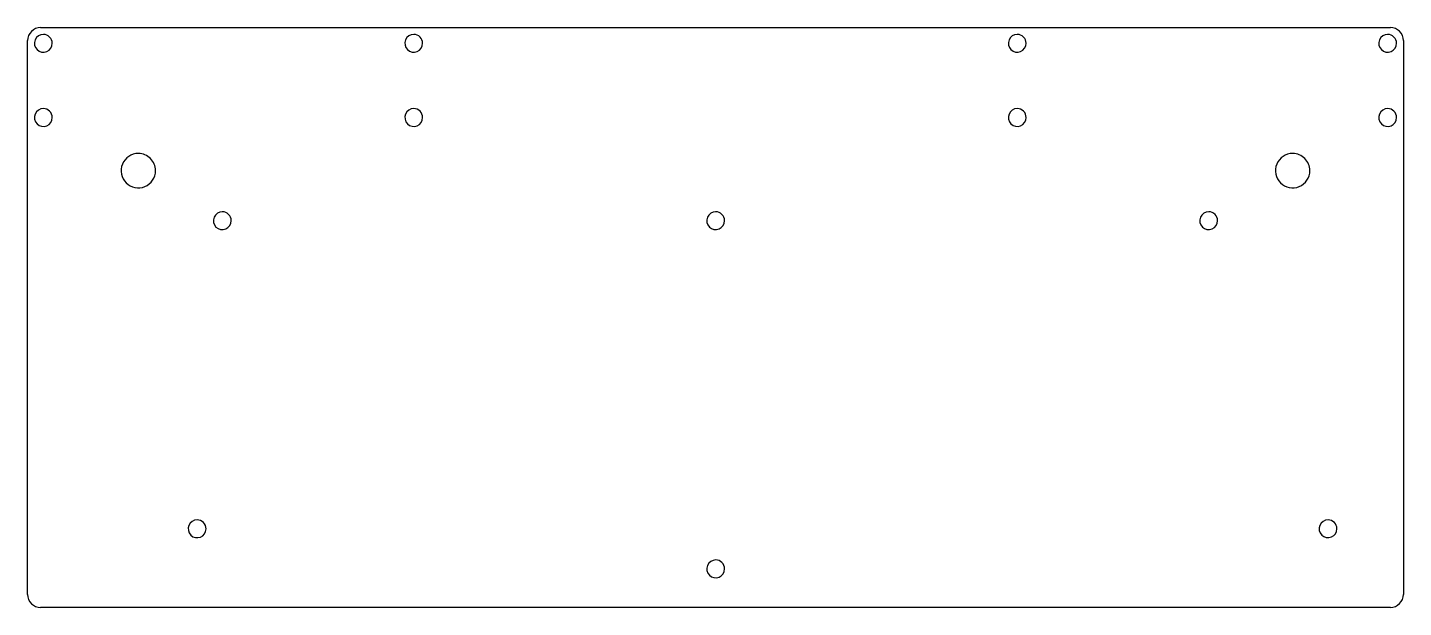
# Model space of a CAD drawing. Extents: x 7 to 355, y -147 to 0.
import ezdxf

# ---------------------------------------------------------------- set-up
doc = ezdxf.new("R2010")
doc.units = 0
doc.layers.get('0').update_dxf_attribs({"linetype": 'CONTINUOUS'})

msp = doc.modelspace()

# ---------------------------------------------------------------- linework, layer by layer
at = {"color": 7}
for points in [[(7.217857, -143.443885), (7.217858, -3.441504)], [(10.521917, -0.131445), (351.570298, -0.131445)], [(354.880357, -3.435505), (354.880356, -143.437886)], [(351.576297, -146.747945), (10.527916, -146.747944)]]:
    msp.add_lwpolyline(points, dxfattribs=at)
for points in [[(11.217857, -1.880445)], [(104.804657, -1.880445)], [(257.293557, -1.880445)], [(350.880357, -1.880445)], [(11.217857, -20.630445)], [(104.804657, -20.630445)], [(257.293557, -20.630445)], [(350.880357, -20.630445)], [(35.217857, -31.970445)], [(326.880357, -31.970445)], [(56.430357, -46.719645)], [(181.086608, -46.719645)], [(305.667857, -46.719645)], [(50.069057, -124.604445)], [(335.823297, -124.589886)], [(181.086608, -134.730645)]]:
    msp.add_lwpolyline(points, close=True, dxfattribs=at)
for points in [[(8.184352, -1.102182), (7.564721, -1.722938), (7.217063, -2.564418), (7.217858, -3.441504)], [(10.521917, -0.131445), (9.644831, -0.132241), (8.803983, -0.481425), (8.184352, -1.102182)], [(9.138204, -3.270025), (8.789792, -4.111166), (8.982378, -5.079361), (9.62616, -5.723142)], [(11.217857, -1.880445), (10.307412, -1.880445), (9.486616, -2.428884), (9.138204, -3.270025)], [(12.809554, -2.539748), (12.38741, -2.117603), (11.814859, -1.880445), (11.217857, -1.880445)], [(13.468857, -4.131445), (13.468857, -3.534443), (13.231699, -2.961892), (12.809554, -2.539748)], [(102.725004, -3.270025), (102.376592, -4.111166), (102.569178, -5.079361), (103.21296, -5.723142)], [(104.804657, -1.880445), (103.894212, -1.880445), (103.073416, -2.428884), (102.725004, -3.270025)], [(106.396354, -2.539748), (105.97421, -2.117603), (105.401659, -1.880445), (104.804657, -1.880445)], [(107.055657, -4.131445), (107.055657, -3.534443), (106.818499, -2.961892), (106.396354, -2.539748)], [(255.213904, -3.270025), (254.865492, -4.111166), (255.058078, -5.079361), (255.70186, -5.723142)], [(257.293557, -1.880445), (256.383112, -1.880445), (255.562316, -2.428884), (255.213904, -3.270025)], [(258.885254, -2.539748), (258.46311, -2.117603), (257.890559, -1.880445), (257.293557, -1.880445)], [(259.544557, -4.131445), (259.544557, -3.534443), (259.307399, -2.961892), (258.885254, -2.539748)], [(348.800704, -3.270025), (348.452292, -4.111166), (348.644878, -5.079361), (349.28866, -5.723142)], [(350.880357, -1.880445), (349.969912, -1.880445), (349.149116, -2.428884), (348.800704, -3.270025)], [(352.472054, -2.539748), (352.04991, -2.117603), (351.477359, -1.880445), (350.880357, -1.880445)], [(353.90962, -1.09794), (353.288864, -0.478309), (352.447384, -0.130651), (351.570298, -0.131446)], [(353.131357, -4.131445), (353.131357, -3.534443), (352.894199, -2.961892), (352.472054, -2.539748)], [(354.880357, -3.435505), (354.879561, -2.558419), (354.530377, -1.717571), (353.90962, -1.09794)], [(9.62616, -5.723142), (10.269941, -6.366924), (11.238136, -6.55951), (12.079277, -6.211098)], [(12.079277, -6.211098), (12.920418, -5.862686), (13.468857, -5.04189), (13.468857, -4.131445)], [(103.21296, -5.723142), (103.856741, -6.366924), (104.824936, -6.55951), (105.666077, -6.211098)], [(105.666077, -6.211098), (106.507218, -5.862686), (107.055657, -5.04189), (107.055657, -4.131445)], [(255.70186, -5.723142), (256.345641, -6.366924), (257.313836, -6.55951), (258.154977, -6.211098)], [(258.154977, -6.211098), (258.996118, -5.862686), (259.544557, -5.04189), (259.544557, -4.131445)], [(349.28866, -5.723142), (349.932441, -6.366924), (350.900636, -6.55951), (351.741777, -6.211098)], [(351.741777, -6.211098), (352.582918, -5.862686), (353.131357, -5.04189), (353.131357, -4.131445)], [(11.217857, -20.630445), (10.307412, -20.630445), (9.486616, -21.178884), (9.138204, -22.020025)], [(12.809554, -21.289748), (12.38741, -20.867603), (11.814859, -20.630445), (11.217857, -20.630445)], [(104.804657, -20.630445), (103.894212, -20.630445), (103.073416, -21.178884), (102.725004, -22.020025)], [(106.396354, -21.289748), (105.97421, -20.867603), (105.401659, -20.630445), (104.804657, -20.630445)], [(257.293557, -20.630445), (256.383112, -20.630445), (255.562316, -21.178884), (255.213904, -22.020025)], [(258.885254, -21.289748), (258.46311, -20.867603), (257.890559, -20.630445), (257.293557, -20.630445)], [(350.880357, -20.630445), (349.969912, -20.630445), (349.149116, -21.178884), (348.800704, -22.020025)], [(352.472054, -21.289748), (352.04991, -20.867603), (351.477359, -20.630445), (350.880357, -20.630445)], [(9.138204, -22.020025), (8.789792, -22.861166), (8.982378, -23.829361), (9.62616, -24.473142)], [(12.079277, -24.961098), (12.920418, -24.612686), (13.468857, -23.79189), (13.468857, -22.881445)], [(13.468857, -22.881445), (13.468857, -22.284443), (13.231699, -21.711892), (12.809554, -21.289748)], [(102.725004, -22.020025), (102.376592, -22.861166), (102.569178, -23.829361), (103.21296, -24.473142)], [(105.666077, -24.961098), (106.507218, -24.612686), (107.055657, -23.79189), (107.055657, -22.881445)], [(107.055657, -22.881445), (107.055657, -22.284443), (106.818499, -21.711892), (106.396354, -21.289748)], [(255.213904, -22.020025), (254.865492, -22.861166), (255.058078, -23.829361), (255.70186, -24.473142)], [(258.154977, -24.961098), (258.996118, -24.612686), (259.544557, -23.79189), (259.544557, -22.881445)], [(259.544557, -22.881445), (259.544557, -22.284443), (259.307399, -21.711892), (258.885254, -21.289748)], [(348.800704, -22.020025), (348.452292, -22.861166), (348.644878, -23.829361), (349.28866, -24.473142)], [(351.741777, -24.961098), (352.582918, -24.612686), (353.131357, -23.79189), (353.131357, -22.881445)], [(353.131357, -22.881445), (353.131357, -22.284443), (352.894199, -21.711892), (352.472054, -21.289748)], [(9.62616, -24.473142), (10.269941, -25.116924), (11.238136, -25.30951), (12.079277, -24.961098)], [(103.21296, -24.473142), (103.856741, -25.116924), (104.824936, -25.30951), (105.666077, -24.961098)], [(255.70186, -24.473142), (256.345641, -25.116924), (257.313836, -25.30951), (258.154977, -24.961098)], [(349.28866, -24.473142), (349.932441, -25.116924), (350.900636, -25.30951), (351.741777, -24.961098)], [(31.198057, -34.65639), (30.524605, -36.282247), (30.896858, -38.153689), (32.141235, -39.398067)], [(35.217857, -31.970445), (33.458042, -31.970445), (31.871509, -33.030532), (31.198057, -34.65639)], [(38.294479, -33.244824), (37.478508, -32.428853), (36.371814, -31.970445), (35.217857, -31.970445)], [(39.568857, -36.321445), (39.568857, -35.167488), (39.110449, -34.060794), (38.294479, -33.244824)], [(322.860557, -34.65639), (322.187105, -36.282247), (322.559358, -38.153689), (323.803735, -39.398067)], [(326.880357, -31.970445), (325.120542, -31.970445), (323.534009, -33.030532), (322.860557, -34.65639)], [(329.956979, -33.244824), (329.141008, -32.428853), (328.034314, -31.970445), (326.880357, -31.970445)], [(331.231357, -36.321445), (331.231357, -35.167488), (330.772949, -34.060794), (329.956979, -33.244824)], [(36.882913, -40.341245), (38.50877, -39.667793), (39.568857, -38.08126), (39.568857, -36.321445)], [(328.545413, -40.341245), (330.17127, -39.667793), (331.231357, -38.08126), (331.231357, -36.321445)], [(32.141235, -39.398067), (33.385613, -40.642444), (35.257055, -41.014697), (36.882913, -40.341245)], [(323.803735, -39.398067), (325.048113, -40.642444), (326.919555, -41.014697), (328.545413, -40.341245)], [(54.350704, -48.109225), (54.002292, -48.950366), (54.194878, -49.918561), (54.83866, -50.562342)], [(56.430357, -46.719645), (55.519912, -46.719645), (54.699116, -47.268084), (54.350704, -48.109225)], [(58.022054, -47.378948), (57.59991, -46.956803), (57.027359, -46.719645), (56.430357, -46.719645)], [(58.681357, -48.970645), (58.681357, -48.373643), (58.444199, -47.801092), (58.022054, -47.378948)], [(179.006955, -48.109225), (178.658543, -48.950366), (178.851129, -49.918561), (179.494911, -50.562342)], [(181.086608, -46.719645), (180.176163, -46.719645), (179.355367, -47.268084), (179.006955, -48.109225)], [(182.678305, -47.378948), (182.256161, -46.956803), (181.68361, -46.719645), (181.086608, -46.719645)], [(183.337608, -48.970645), (183.337608, -48.373643), (183.10045, -47.801092), (182.678305, -47.378948)], [(303.588204, -48.109225), (303.239792, -48.950366), (303.432378, -49.918561), (304.07616, -50.562342)], [(305.667857, -46.719645), (304.757412, -46.719645), (303.936616, -47.268084), (303.588204, -48.109225)], [(307.259554, -47.378948), (306.83741, -46.956803), (306.264859, -46.719645), (305.667857, -46.719645)], [(307.918857, -48.970645), (307.918857, -48.373643), (307.681699, -47.801092), (307.259554, -47.378948)], [(54.83866, -50.562342), (55.482441, -51.206124), (56.450636, -51.39871), (57.291777, -51.050298)], [(57.291777, -51.050298), (58.132918, -50.701886), (58.681357, -49.88109), (58.681357, -48.970645)], [(179.494911, -50.562342), (180.138692, -51.206124), (181.106887, -51.39871), (181.948028, -51.050298)], [(181.948028, -51.050298), (182.789169, -50.701886), (183.337608, -49.88109), (183.337608, -48.970645)], [(304.07616, -50.562342), (304.719941, -51.206124), (305.688136, -51.39871), (306.529277, -51.050298)], [(306.529277, -51.050298), (307.370418, -50.701886), (307.918857, -49.88109), (307.918857, -48.970645)], [(50.069057, -124.604445), (49.158612, -124.604445), (48.337816, -125.152884), (47.989404, -125.994025)], [(51.660754, -125.263748), (51.23861, -124.841603), (50.666059, -124.604445), (50.069057, -124.604445)], [(335.823297, -124.589886), (334.912852, -124.589886), (334.092056, -125.138325), (333.743644, -125.979466)], [(337.414994, -125.249189), (336.99285, -124.827044), (336.420299, -124.589886), (335.823297, -124.589886)], [(47.989404, -125.994025), (47.640992, -126.835166), (47.833578, -127.803361), (48.47736, -128.447142)], [(48.47736, -128.447142), (49.121141, -129.090924), (50.089336, -129.28351), (50.930477, -128.935098)], [(50.930477, -128.935098), (51.771618, -128.586686), (52.320057, -127.76589), (52.320057, -126.855445)], [(52.320057, -126.855445), (52.320057, -126.258443), (52.082899, -125.685892), (51.660754, -125.263748)], [(333.743644, -125.979466), (333.395232, -126.820607), (333.587818, -127.788802), (334.2316, -128.432583)], [(334.2316, -128.432583), (334.875381, -129.076365), (335.843576, -129.268951), (336.684717, -128.920539)], [(336.684717, -128.920539), (337.525858, -128.572127), (338.074297, -127.751331), (338.074297, -126.840886)], [(338.074297, -126.840886), (338.074297, -126.243884), (337.837139, -125.671333), (337.414994, -125.249189)], [(181.086608, -134.730645), (180.176163, -134.730645), (179.355367, -135.279084), (179.006955, -136.120225)], [(182.678305, -135.389948), (182.256161, -134.967803), (181.68361, -134.730645), (181.086608, -134.730645)], [(183.337608, -136.981645), (183.337608, -136.384643), (183.10045, -135.812092), (182.678305, -135.389948)], [(179.006955, -136.120225), (178.658543, -136.961366), (178.851129, -137.929561), (179.494911, -138.573342)], [(179.494911, -138.573342), (180.138692, -139.217124), (181.106887, -139.40971), (181.948028, -139.061298)], [(181.948028, -139.061298), (182.789169, -138.712886), (183.337608, -137.89209), (183.337608, -136.981645)], [(7.217857, -143.443885), (7.218653, -144.320972), (7.567837, -145.161819), (8.188594, -145.78145)], [(8.188594, -145.78145), (8.80935, -146.401081), (9.65083, -146.748739), (10.527916, -146.747944)], [(351.576297, -146.747945), (352.453383, -146.747149), (353.294231, -146.397965), (353.913862, -145.777208)], [(353.913862, -145.777208), (354.533493, -145.156452), (354.881151, -144.314973), (354.880356, -143.437886)]]:
    msp.add_open_spline(points, degree=3, dxfattribs=at)

doc.saveas('drawing.dxf')
